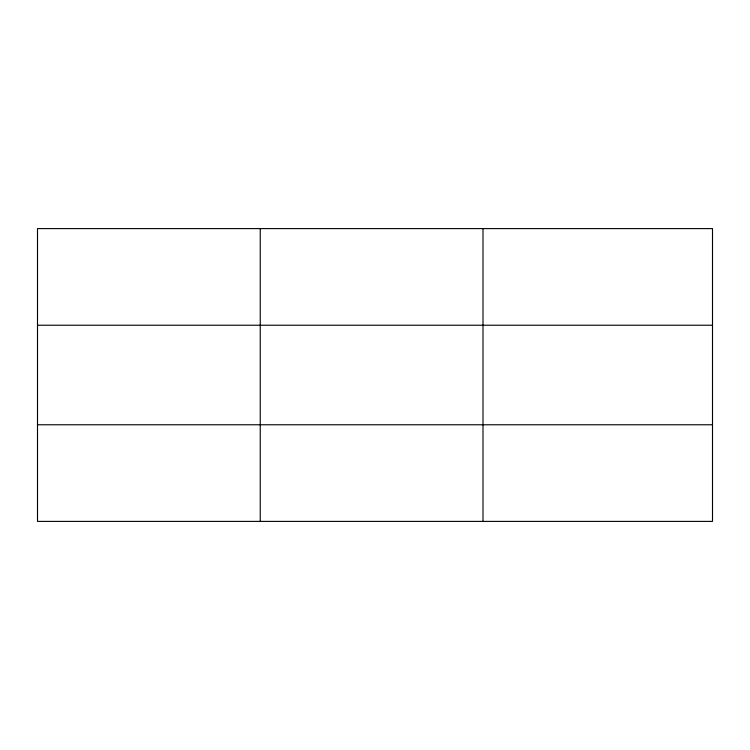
<?xml version="1.0" encoding="UTF-8"?>
<svg xmlns="http://www.w3.org/2000/svg" width="750" height="750" viewBox="0 0 750 750"><rect width="100%" height="100%" fill="white"/><g stroke="black" fill="none" stroke-linecap="round" stroke-linejoin="round"><path stroke-width="1.12" d="M260.25 521.4L260.25 228.6M483 521.4L483 228.6M37.5 325.228L712.5 325.228M37.5 424.772L712.5 424.772M712.5 489.187L712.5 521.4L37.5 521.4L37.5 228.6L712.5 228.6L712.5 489.187"/></g></svg>
